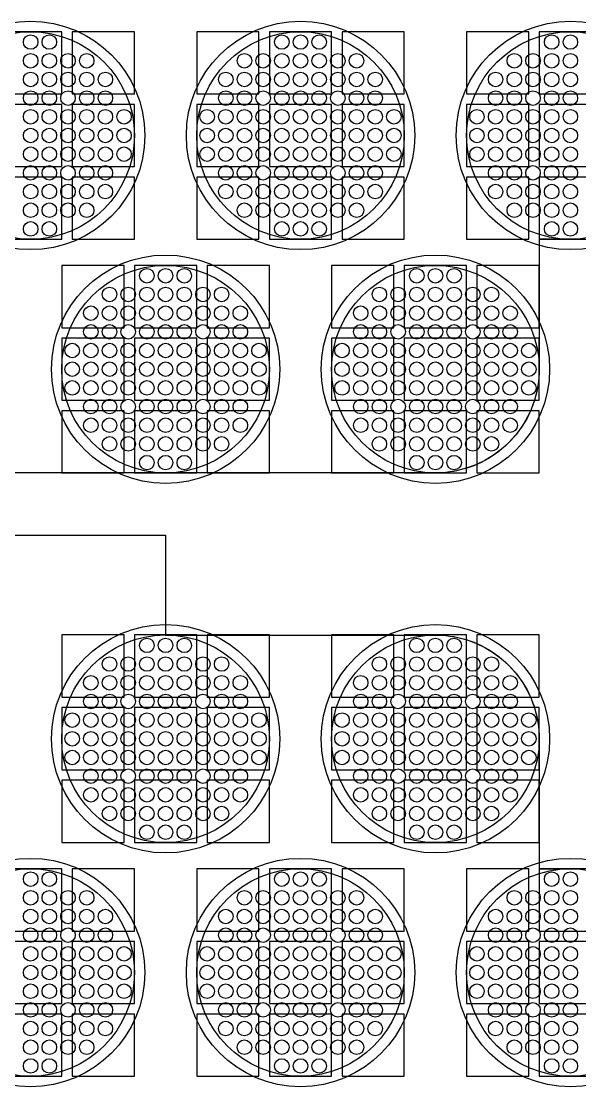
# Model space of a CAD drawing. Extents: x -49 to 54, y -38 to 38.
# Drawn here: x -14.3 to -11.61, y -26.13 to -21 of the extents above; entities that cross this region are included whole.
import ezdxf

# ---------------------------------------------------------------- set-up
doc = ezdxf.new("R2010")
doc.units = 0
for name, color, linetype in [('BACK_LAYER', 5, 'CONTINUOUS'), ('COND_LAYER_LOWER_ELECTRODE', 6, 'CONTINUOUS'), ('CONDUCTIVE_LAYER_BACK_LAYER', 2, 'CONTINUOUS'), ('EMITTER', 3, 'CONTINUOUS'), ('LOWER_ELECTRODE', 1, 'CONTINUOUS')]:
    doc.layers.add(name, color=color, linetype=linetype)

msp = doc.modelspace()

# ---------------------------------------------------------------- linework, layer by layer
at = {"layer": 'BACK_LAYER'}
for points in [[(-14.4046, -21.3479), (-14.1046, -21.3479), (-14.1046, -21.0479), (-14.4046, -21.0479)], [(-14.0546, -21.3479), (-13.7546, -21.3479), (-13.7546, -21.0479), (-14.0546, -21.0479)], [(-13.4546, -21.3479), (-13.1546, -21.3479), (-13.1546, -21.0479), (-13.4546, -21.0479)], [(-13.1046, -21.3479), (-12.8046, -21.3479), (-12.8046, -21.0479), (-13.1046, -21.0479)], [(-12.7546, -21.3479), (-12.4546, -21.3479), (-12.4546, -21.0479), (-12.7546, -21.0479)], [(-12.1546, -21.3479), (-11.8546, -21.3479), (-11.8546, -21.0479), (-12.1546, -21.0479)], [(-11.8046, -21.3479), (-11.5046, -21.3479), (-11.5046, -21.0479), (-11.8046, -21.0479)], [(-14.4046, -21.6979), (-14.1046, -21.6979), (-14.1046, -21.3979), (-14.4046, -21.3979)], [(-14.0546, -21.6979), (-13.7546, -21.6979), (-13.7546, -21.3979), (-14.0546, -21.3979)], [(-13.4546, -21.6979), (-13.1546, -21.6979), (-13.1546, -21.3979), (-13.4546, -21.3979)], [(-13.1046, -21.6979), (-12.8046, -21.6979), (-12.8046, -21.3979), (-13.1046, -21.3979)], [(-12.7546, -21.6979), (-12.4546, -21.6979), (-12.4546, -21.3979), (-12.7546, -21.3979)], [(-12.1546, -21.6979), (-11.8546, -21.6979), (-11.8546, -21.3979), (-12.1546, -21.3979)], [(-11.8046, -21.6979), (-11.5046, -21.6979), (-11.5046, -21.3979), (-11.8046, -21.3979)], [(-14.4046, -22.0479), (-14.1046, -22.0479), (-14.1046, -21.7479), (-14.4046, -21.7479)], [(-14.0546, -22.0479), (-13.7546, -22.0479), (-13.7546, -21.7479), (-14.0546, -21.7479)], [(-13.4546, -22.0479), (-13.1546, -22.0479), (-13.1546, -21.7479), (-13.4546, -21.7479)], [(-13.1046, -22.0479), (-12.8046, -22.0479), (-12.8046, -21.7479), (-13.1046, -21.7479)], [(-12.7546, -22.0479), (-12.4546, -22.0479), (-12.4546, -21.7479), (-12.7546, -21.7479)], [(-12.1546, -22.0479), (-11.8546, -22.0479), (-11.8546, -21.7479), (-12.1546, -21.7479)], [(-11.8046, -22.0479), (-11.5046, -22.0479), (-11.5046, -21.7479), (-11.8046, -21.7479)], [(-14.1046, -22.4737), (-13.8046, -22.4737), (-13.8046, -22.1737), (-14.1046, -22.1737)], [(-13.7546, -22.4737), (-13.4546, -22.4737), (-13.4546, -22.1737), (-13.7546, -22.1737)], [(-13.4046, -22.4737), (-13.1046, -22.4737), (-13.1046, -22.1737), (-13.4046, -22.1737)], [(-12.8046, -22.4737), (-12.5046, -22.4737), (-12.5046, -22.1737), (-12.8046, -22.1737)], [(-12.4546, -22.4737), (-12.1546, -22.4737), (-12.1546, -22.1737), (-12.4546, -22.1737)], [(-12.1046, -22.4737), (-11.8046, -22.4737), (-11.8046, -22.1737), (-12.1046, -22.1737)], [(-14.1046, -22.8237), (-13.8046, -22.8237), (-13.8046, -22.5237), (-14.1046, -22.5237)], [(-13.7546, -22.8237), (-13.4546, -22.8237), (-13.4546, -22.5237), (-13.7546, -22.5237)], [(-13.4046, -22.8237), (-13.1046, -22.8237), (-13.1046, -22.5237), (-13.4046, -22.5237)], [(-12.8046, -22.8237), (-12.5046, -22.8237), (-12.5046, -22.5237), (-12.8046, -22.5237)], [(-12.4546, -22.8237), (-12.1546, -22.8237), (-12.1546, -22.5237), (-12.4546, -22.5237)], [(-12.1046, -22.8237), (-11.8046, -22.8237), (-11.8046, -22.5237), (-12.1046, -22.5237)], [(-14.1046, -23.1737), (-13.8046, -23.1737), (-13.8046, -22.8737), (-14.1046, -22.8737)], [(-13.7546, -23.1737), (-13.4546, -23.1737), (-13.4546, -22.8737), (-13.7546, -22.8737)], [(-13.4046, -23.1737), (-13.1046, -23.1737), (-13.1046, -22.8737), (-13.4046, -22.8737)], [(-12.8046, -23.1737), (-12.5046, -23.1737), (-12.5046, -22.8737), (-12.8046, -22.8737)], [(-12.4546, -23.1737), (-12.1546, -23.1737), (-12.1546, -22.8737), (-12.4546, -22.8737)], [(-12.1046, -23.1737), (-11.8046, -23.1737), (-11.8046, -22.8737), (-12.1046, -22.8737)], [(-14.1046, -24.2541), (-13.8046, -24.2541), (-13.8046, -23.9541), (-14.1046, -23.9541)], [(-13.7546, -24.2541), (-13.4546, -24.2541), (-13.4546, -23.9541), (-13.7546, -23.9541)], [(-13.4046, -24.2541), (-13.1046, -24.2541), (-13.1046, -23.9541), (-13.4046, -23.9541)], [(-12.8046, -24.2541), (-12.5046, -24.2541), (-12.5046, -23.9541), (-12.8046, -23.9541)], [(-12.4546, -24.2541), (-12.1546, -24.2541), (-12.1546, -23.9541), (-12.4546, -23.9541)], [(-12.1046, -24.2541), (-11.8046, -24.2541), (-11.8046, -23.9541), (-12.1046, -23.9541)], [(-14.1046, -24.6041), (-13.8046, -24.6041), (-13.8046, -24.3041), (-14.1046, -24.3041)], [(-13.7546, -24.6041), (-13.4546, -24.6041), (-13.4546, -24.3041), (-13.7546, -24.3041)], [(-13.4046, -24.6041), (-13.1046, -24.6041), (-13.1046, -24.3041), (-13.4046, -24.3041)], [(-12.8046, -24.6041), (-12.5046, -24.6041), (-12.5046, -24.3041), (-12.8046, -24.3041)], [(-12.4546, -24.6041), (-12.1546, -24.6041), (-12.1546, -24.3041), (-12.4546, -24.3041)], [(-12.1046, -24.6041), (-11.8046, -24.6041), (-11.8046, -24.3041), (-12.1046, -24.3041)], [(-14.1046, -24.9541), (-13.8046, -24.9541), (-13.8046, -24.6541), (-14.1046, -24.6541)], [(-13.7546, -24.9541), (-13.4546, -24.9541), (-13.4546, -24.6541), (-13.7546, -24.6541)], [(-13.4046, -24.9541), (-13.1046, -24.9541), (-13.1046, -24.6541), (-13.4046, -24.6541)], [(-12.8046, -24.9541), (-12.5046, -24.9541), (-12.5046, -24.6541), (-12.8046, -24.6541)], [(-12.4546, -24.9541), (-12.1546, -24.9541), (-12.1546, -24.6541), (-12.4546, -24.6541)], [(-12.1046, -24.9541), (-11.8046, -24.9541), (-11.8046, -24.6541), (-12.1046, -24.6541)], [(-14.4046, -25.38), (-14.1046, -25.38), (-14.1046, -25.08), (-14.4046, -25.08)], [(-14.0546, -25.38), (-13.7546, -25.38), (-13.7546, -25.08), (-14.0546, -25.08)], [(-13.4546, -25.38), (-13.1546, -25.38), (-13.1546, -25.08), (-13.4546, -25.08)], [(-13.1046, -25.38), (-12.8046, -25.38), (-12.8046, -25.08), (-13.1046, -25.08)], [(-12.7546, -25.38), (-12.4546, -25.38), (-12.4546, -25.08), (-12.7546, -25.08)], [(-12.1546, -25.38), (-11.8546, -25.38), (-11.8546, -25.08), (-12.1546, -25.08)], [(-11.8046, -25.38), (-11.5046, -25.38), (-11.5046, -25.08), (-11.8046, -25.08)], [(-14.4046, -25.73), (-14.1046, -25.73), (-14.1046, -25.43), (-14.4046, -25.43)], [(-14.0546, -25.73), (-13.7546, -25.73), (-13.7546, -25.43), (-14.0546, -25.43)], [(-13.4546, -25.73), (-13.1546, -25.73), (-13.1546, -25.43), (-13.4546, -25.43)], [(-13.1046, -25.73), (-12.8046, -25.73), (-12.8046, -25.43), (-13.1046, -25.43)], [(-12.7546, -25.73), (-12.4546, -25.73), (-12.4546, -25.43), (-12.7546, -25.43)], [(-12.1546, -25.73), (-11.8546, -25.73), (-11.8546, -25.43), (-12.1546, -25.43)], [(-11.8046, -25.73), (-11.5046, -25.73), (-11.5046, -25.43), (-11.8046, -25.43)], [(-14.4046, -26.08), (-14.1046, -26.08), (-14.1046, -25.78), (-14.4046, -25.78)], [(-14.0546, -26.08), (-13.7546, -26.08), (-13.7546, -25.78), (-14.0546, -25.78)], [(-13.4546, -26.08), (-13.1546, -26.08), (-13.1546, -25.78), (-13.4546, -25.78)], [(-13.1046, -26.08), (-12.8046, -26.08), (-12.8046, -25.78), (-13.1046, -25.78)], [(-12.7546, -26.08), (-12.4546, -26.08), (-12.4546, -25.78), (-12.7546, -25.78)], [(-12.1546, -26.08), (-11.8546, -26.08), (-11.8546, -25.78), (-12.1546, -25.78)], [(-11.8046, -26.08), (-11.5046, -26.08), (-11.5046, -25.78), (-11.8046, -25.78)]]:
    msp.add_lwpolyline(points, close=True, dxfattribs=at)
at = {"layer": 'COND_LAYER_LOWER_ELECTRODE'}
for centre in [(-14.2546, -21.5479), (-12.9546, -21.5479), (-11.6546, -21.5479), (-13.6046, -22.6737), (-12.3046, -22.6737), (-13.6046, -24.4541), (-12.3046, -24.4541), (-14.2546, -25.58), (-12.9546, -25.58), (-11.6546, -25.58)]:
    msp.add_circle(centre, 0.55, dxfattribs=at)
at = {"layer": 'CONDUCTIVE_LAYER_BACK_LAYER'}
for points in [[(-11.605, -22.0454), (-11.6248, -22.047), (-11.6447, -22.0478), (-11.8046, -22.0478), (-11.8046, -22.6737), (-11.805, -22.6936), (-11.8062, -22.7135), (-11.8082, -22.7333), (-11.811, -22.7529), (-11.8145, -22.7725), (-11.8188, -22.7919), (-11.8239, -22.8111), (-11.8297, -22.8301), (-11.8363, -22.8489), (-11.8437, -22.8674), (-11.8517, -22.8856), (-11.8605, -22.9034), (-11.87, -22.9209), (-11.8802, -22.938), (-11.891, -22.9546), (-11.9025, -22.9708), (-11.9146, -22.9866), (-11.9274, -23.0019), (-11.9407, -23.0166), (-11.9546, -23.0308), (-11.9691, -23.0444), (-11.9841, -23.0575), (-11.9996, -23.0699), (-12.0156, -23.0817), (-12.032, -23.0929), (-12.0489, -23.1034), (-12.0662, -23.1132), (-12.0839, -23.1224), (-12.1019, -23.1308), (-12.1202, -23.1385), (-12.1388, -23.1455), (-12.1577, -23.1517), (-12.1768, -23.1571), (-12.1962, -23.1618), (-12.2156, -23.1658), (-12.2353, -23.1689), (-12.255, -23.1713), (-12.2748, -23.1729), (-12.2947, -23.1736), (-14.9146, -23.1736)], [(-15.3616, -23.4738), (-13.6046, -23.4738), (-13.6046, -23.9542), (-12.2947, -23.9542), (-12.2748, -23.955), (-12.255, -23.9566), (-12.2353, -23.959), (-12.2156, -23.9621), (-12.1962, -23.966), (-12.1768, -23.9707), (-12.1577, -23.9762), (-12.1388, -23.9824), (-12.1202, -23.9894), (-12.1019, -23.9971), (-12.0839, -24.0055), (-12.0662, -24.0146), (-12.0489, -24.0245), (-12.032, -24.035), (-12.0156, -24.0461), (-11.9996, -24.058), (-11.9841, -24.0704), (-11.9691, -24.0834), (-11.9546, -24.0971), (-11.9407, -24.1113), (-11.9274, -24.126), (-11.9146, -24.1413), (-11.9025, -24.157), (-11.891, -24.1733), (-11.8802, -24.1899), (-11.87, -24.207), (-11.8605, -24.2245), (-11.8517, -24.2423), (-11.8437, -24.2605), (-11.8363, -24.279), (-11.8297, -24.2977), (-11.8239, -24.3167), (-11.8188, -24.336), (-11.8145, -24.3554), (-11.811, -24.3749), (-11.8082, -24.3946), (-11.8062, -24.4144), (-11.805, -24.4343), (-11.8046, -24.4541), (-11.8046, -25.0801), (-11.6447, -25.0801), (-11.6248, -25.0809), (-11.605, -25.0824)]]:
    msp.add_lwpolyline(points, dxfattribs=at)
at = {"layer": 'EMITTER'}
for centre in [(-14.2546, -21.5479), (-12.9546, -21.5479), (-11.6546, -21.5479), (-13.6046, -22.6737), (-12.3046, -22.6737), (-13.6046, -24.4541), (-12.3046, -24.4541), (-14.2546, -25.58), (-12.9546, -25.58), (-11.6546, -25.58)]:
    msp.add_circle(centre, 0.5, dxfattribs=at)
at = {"layer": 'LOWER_ELECTRODE'}
for centre in [(-14.2546, -21.0979), (-14.1646, -21.0979), (-13.0446, -21.0979), (-12.9546, -21.0979), (-12.8646, -21.0979), (-11.7446, -21.0979), (-11.6546, -21.0979), (-14.2546, -21.1879), (-14.1646, -21.1879), (-14.0746, -21.1879), (-13.9846, -21.1879), (-13.2246, -21.1879), (-13.1346, -21.1879), (-13.0446, -21.1879), (-12.9546, -21.1879), (-12.8646, -21.1879), (-12.7746, -21.1879), (-12.6846, -21.1879), (-11.9246, -21.1879), (-11.8346, -21.1879), (-11.7446, -21.1879), (-11.6546, -21.1879), (-14.2546, -21.2779), (-14.1646, -21.2779), (-14.0746, -21.2779), (-13.9846, -21.2779), (-13.8946, -21.2779), (-13.3146, -21.2779), (-13.2246, -21.2779), (-13.1346, -21.2779), (-13.0446, -21.2779), (-12.9546, -21.2779), (-12.8646, -21.2779), (-12.7746, -21.2779), (-12.6846, -21.2779), (-12.5946, -21.2779), (-12.0146, -21.2779), (-11.9246, -21.2779), (-11.8346, -21.2779), (-11.7446, -21.2779), (-11.6546, -21.2779), (-14.2546, -21.3679), (-14.1646, -21.3679), (-14.0746, -21.3679), (-13.9846, -21.3679), (-13.8946, -21.3679), (-13.3146, -21.3679), (-13.2246, -21.3679), (-13.1346, -21.3679), (-13.0446, -21.3679), (-12.9546, -21.3679), (-12.8646, -21.3679), (-12.7746, -21.3679), (-12.6846, -21.3679), (-12.5946, -21.3679), (-12.0146, -21.3679), (-11.9246, -21.3679), (-11.8346, -21.3679), (-11.7446, -21.3679), (-11.6546, -21.3679), (-14.2546, -21.4579), (-14.1646, -21.4579), (-14.0746, -21.4579), (-13.9846, -21.4579), (-13.8946, -21.4579), (-13.8046, -21.4579), (-13.4046, -21.4579), (-13.3146, -21.4579), (-13.2246, -21.4579), (-13.1346, -21.4579), (-13.0446, -21.4579), (-12.9546, -21.4579), (-12.8646, -21.4579), (-12.7746, -21.4579), (-12.6846, -21.4579), (-12.5946, -21.4579), (-12.5046, -21.4579), (-12.1046, -21.4579), (-12.0146, -21.4579), (-11.9246, -21.4579), (-11.8346, -21.4579), (-11.7446, -21.4579), (-11.6546, -21.4579), (-14.2546, -21.5479), (-14.1646, -21.5479), (-14.0746, -21.5479), (-13.9846, -21.5479), (-13.8946, -21.5479), (-13.8046, -21.5479), (-13.4046, -21.5479), (-13.3146, -21.5479), (-13.2246, -21.5479), (-13.1346, -21.5479), (-13.0446, -21.5479), (-12.9546, -21.5479), (-12.8646, -21.5479), (-12.7746, -21.5479), (-12.6846, -21.5479), (-12.5946, -21.5479), (-12.5046, -21.5479), (-12.1046, -21.5479), (-12.0146, -21.5479), (-11.9246, -21.5479), (-11.8346, -21.5479), (-11.7446, -21.5479), (-11.6546, -21.5479), (-14.2546, -21.6379), (-14.1646, -21.6379), (-14.0746, -21.6379), (-13.9846, -21.6379), (-13.8946, -21.6379), (-13.8046, -21.6379), (-13.4046, -21.6379), (-13.3146, -21.6379), (-13.2246, -21.6379), (-13.1346, -21.6379), (-13.0446, -21.6379), (-12.9546, -21.6379), (-12.8646, -21.6379), (-12.7746, -21.6379), (-12.6846, -21.6379), (-12.5946, -21.6379), (-12.5046, -21.6379), (-12.1046, -21.6379), (-12.0146, -21.6379), (-11.9246, -21.6379), (-11.8346, -21.6379), (-11.7446, -21.6379), (-11.6546, -21.6379), (-14.2546, -21.7279), (-14.1646, -21.7279), (-14.0746, -21.7279), (-13.9846, -21.7279), (-13.8946, -21.7279), (-13.3146, -21.7279), (-13.2246, -21.7279), (-13.1346, -21.7279), (-13.0446, -21.7279), (-12.9546, -21.7279), (-12.8646, -21.7279), (-12.7746, -21.7279), (-12.6846, -21.7279), (-12.5946, -21.7279), (-12.0146, -21.7279), (-11.9246, -21.7279), (-11.8346, -21.7279), (-11.7446, -21.7279), (-11.6546, -21.7279), (-14.2546, -21.8179), (-14.1646, -21.8179), (-14.0746, -21.8179), (-13.9846, -21.8179), (-13.8946, -21.8179), (-13.3146, -21.8179), (-13.2246, -21.8179), (-13.1346, -21.8179), (-13.0446, -21.8179), (-12.9546, -21.8179), (-12.8646, -21.8179), (-12.7746, -21.8179), (-12.6846, -21.8179), (-12.5946, -21.8179), (-12.0146, -21.8179), (-11.9246, -21.8179), (-11.8346, -21.8179), (-11.7446, -21.8179), (-11.6546, -21.8179), (-14.2546, -21.9079), (-14.1646, -21.9079), (-14.0746, -21.9079), (-13.9846, -21.9079), (-13.2246, -21.9079), (-13.1346, -21.9079), (-13.0446, -21.9079), (-12.9546, -21.9079), (-12.8646, -21.9079), (-12.7746, -21.9079), (-12.6846, -21.9079), (-11.9246, -21.9079), (-11.8346, -21.9079), (-11.7446, -21.9079), (-11.6546, -21.9079), (-14.2546, -21.9979), (-14.1646, -21.9979), (-13.0446, -21.9979), (-12.9546, -21.9979), (-12.8646, -21.9979), (-11.7446, -21.9979), (-11.6546, -21.9979), (-13.6946, -22.2237), (-13.6046, -22.2237), (-13.5146, -22.2237), (-12.3946, -22.2237), (-12.3046, -22.2237), (-12.2146, -22.2237), (-13.8746, -22.3137), (-13.7846, -22.3137), (-13.6946, -22.3137), (-13.6046, -22.3137), (-13.5146, -22.3137), (-13.4246, -22.3137), (-13.3346, -22.3137), (-12.5746, -22.3137), (-12.4846, -22.3137), (-12.3946, -22.3137), (-12.3046, -22.3137), (-12.2146, -22.3137), (-12.1246, -22.3137), (-12.0346, -22.3137), (-13.9646, -22.4037), (-13.8746, -22.4037), (-13.7846, -22.4037), (-13.6946, -22.4037), (-13.6046, -22.4037), (-13.5146, -22.4037), (-13.4246, -22.4037), (-13.3346, -22.4037), (-13.2446, -22.4037), (-12.6646, -22.4037), (-12.5746, -22.4037), (-12.4846, -22.4037), (-12.3946, -22.4037), (-12.3046, -22.4037), (-12.2146, -22.4037), (-12.1246, -22.4037), (-12.0346, -22.4037), (-11.9446, -22.4037), (-13.9646, -22.4937), (-13.8746, -22.4937), (-13.7846, -22.4937), (-13.6946, -22.4937), (-13.6046, -22.4937), (-13.5146, -22.4937), (-13.4246, -22.4937), (-13.3346, -22.4937), (-13.2446, -22.4937), (-12.6646, -22.4937), (-12.5746, -22.4937), (-12.4846, -22.4937), (-12.3946, -22.4937), (-12.3046, -22.4937), (-12.2146, -22.4937), (-12.1246, -22.4937), (-12.0346, -22.4937), (-11.9446, -22.4937), (-14.0546, -22.5837), (-13.9646, -22.5837), (-13.8746, -22.5837), (-13.7846, -22.5837), (-13.6946, -22.5837), (-13.6046, -22.5837), (-13.5146, -22.5837), (-13.4246, -22.5837), (-13.3346, -22.5837), (-13.2446, -22.5837), (-13.1546, -22.5837), (-12.7546, -22.5837), (-12.6646, -22.5837), (-12.5746, -22.5837), (-12.4846, -22.5837), (-12.3946, -22.5837), (-12.3046, -22.5837), (-12.2146, -22.5837), (-12.1246, -22.5837), (-12.0346, -22.5837), (-11.9446, -22.5837), (-11.8546, -22.5837), (-14.0546, -22.6737), (-13.9646, -22.6737), (-13.8746, -22.6737), (-13.7846, -22.6737), (-13.6946, -22.6737), (-13.6046, -22.6737), (-13.5146, -22.6737), (-13.4246, -22.6737), (-13.3346, -22.6737), (-13.2446, -22.6737), (-13.1546, -22.6737), (-12.7546, -22.6737), (-12.6646, -22.6737), (-12.5746, -22.6737), (-12.4846, -22.6737), (-12.3946, -22.6737), (-12.3046, -22.6737), (-12.2146, -22.6737), (-12.1246, -22.6737), (-12.0346, -22.6737), (-11.9446, -22.6737), (-11.8546, -22.6737), (-14.0546, -22.7637), (-13.9646, -22.7637), (-13.8746, -22.7637), (-13.7846, -22.7637), (-13.6946, -22.7637), (-13.6046, -22.7637), (-13.5146, -22.7637), (-13.4246, -22.7637), (-13.3346, -22.7637), (-13.2446, -22.7637), (-13.1546, -22.7637), (-12.7546, -22.7637), (-12.6646, -22.7637), (-12.5746, -22.7637), (-12.4846, -22.7637), (-12.3946, -22.7637), (-12.3046, -22.7637), (-12.2146, -22.7637), (-12.1246, -22.7637), (-12.0346, -22.7637), (-11.9446, -22.7637), (-11.8546, -22.7637), (-13.9646, -22.8537), (-13.8746, -22.8537), (-13.7846, -22.8537), (-13.6946, -22.8537), (-13.6046, -22.8537), (-13.5146, -22.8537), (-13.4246, -22.8537), (-13.3346, -22.8537), (-13.2446, -22.8537), (-12.6646, -22.8537), (-12.5746, -22.8537), (-12.4846, -22.8537), (-12.3946, -22.8537), (-12.3046, -22.8537), (-12.2146, -22.8537), (-12.1246, -22.8537), (-12.0346, -22.8537), (-11.9446, -22.8537), (-13.9646, -22.9437), (-13.8746, -22.9437), (-13.7846, -22.9437), (-13.6946, -22.9437), (-13.6046, -22.9437), (-13.5146, -22.9437), (-13.4246, -22.9437), (-13.3346, -22.9437), (-13.2446, -22.9437), (-12.6646, -22.9437), (-12.5746, -22.9437), (-12.4846, -22.9437), (-12.3946, -22.9437), (-12.3046, -22.9437), (-12.2146, -22.9437), (-12.1246, -22.9437), (-12.0346, -22.9437), (-11.9446, -22.9437), (-13.8746, -23.0337), (-13.7846, -23.0337), (-13.6946, -23.0337), (-13.6046, -23.0337), (-13.5146, -23.0337), (-13.4246, -23.0337), (-13.3346, -23.0337), (-12.5746, -23.0337), (-12.4846, -23.0337), (-12.3946, -23.0337), (-12.3046, -23.0337), (-12.2146, -23.0337), (-12.1246, -23.0337), (-12.0346, -23.0337), (-13.6946, -23.1237), (-13.6046, -23.1237), (-13.5146, -23.1237), (-12.3946, -23.1237), (-12.3046, -23.1237), (-12.2146, -23.1237), (-13.6946, -24.0041), (-13.6046, -24.0041), (-13.5146, -24.0041), (-12.3946, -24.0041), (-12.3046, -24.0041), (-12.2146, -24.0041), (-13.8746, -24.0941), (-13.7846, -24.0941), (-13.6946, -24.0941), (-13.6046, -24.0941), (-13.5146, -24.0941), (-13.4246, -24.0941), (-13.3346, -24.0941), (-12.5746, -24.0941), (-12.4846, -24.0941), (-12.3946, -24.0941), (-12.3046, -24.0941), (-12.2146, -24.0941), (-12.1246, -24.0941), (-12.0346, -24.0941), (-13.9646, -24.1841), (-13.8746, -24.1841), (-13.7846, -24.1841), (-13.6946, -24.1841), (-13.6046, -24.1841), (-13.5146, -24.1841), (-13.4246, -24.1841), (-13.3346, -24.1841), (-13.2446, -24.1841), (-12.6646, -24.1841), (-12.5746, -24.1841), (-12.4846, -24.1841), (-12.3946, -24.1841), (-12.3046, -24.1841), (-12.2146, -24.1841), (-12.1246, -24.1841), (-12.0346, -24.1841), (-11.9446, -24.1841), (-13.9646, -24.2741), (-13.8746, -24.2741), (-13.7846, -24.2741), (-13.6946, -24.2741), (-13.6046, -24.2741), (-13.5146, -24.2741), (-13.4246, -24.2741), (-13.3346, -24.2741), (-13.2446, -24.2741), (-12.6646, -24.2741), (-12.5746, -24.2741), (-12.4846, -24.2741), (-12.3946, -24.2741), (-12.3046, -24.2741), (-12.2146, -24.2741), (-12.1246, -24.2741), (-12.0346, -24.2741), (-11.9446, -24.2741), (-14.0546, -24.3641), (-13.9646, -24.3641), (-13.8746, -24.3641), (-13.7846, -24.3641), (-13.6946, -24.3641), (-13.6046, -24.3641), (-13.5146, -24.3641), (-13.4246, -24.3641), (-13.3346, -24.3641), (-13.2446, -24.3641), (-13.1546, -24.3641), (-12.7546, -24.3641), (-12.6646, -24.3641), (-12.5746, -24.3641), (-12.4846, -24.3641), (-12.3946, -24.3641), (-12.3046, -24.3641), (-12.2146, -24.3641), (-12.1246, -24.3641), (-12.0346, -24.3641), (-11.9446, -24.3641), (-11.8546, -24.3641), (-14.0546, -24.4541), (-13.9646, -24.4541), (-13.8746, -24.4541), (-13.7846, -24.4541), (-13.6946, -24.4541), (-13.6046, -24.4541), (-13.5146, -24.4541), (-13.4246, -24.4541), (-13.3346, -24.4541), (-13.2446, -24.4541), (-13.1546, -24.4541), (-12.7546, -24.4541), (-12.6646, -24.4541), (-12.5746, -24.4541), (-12.4846, -24.4541), (-12.3946, -24.4541), (-12.3046, -24.4541), (-12.2146, -24.4541), (-12.1246, -24.4541), (-12.0346, -24.4541), (-11.9446, -24.4541), (-11.8546, -24.4541), (-14.0546, -24.5441), (-13.9646, -24.5441), (-13.8746, -24.5441), (-13.7846, -24.5441), (-13.6946, -24.5441), (-13.6046, -24.5441), (-13.5146, -24.5441), (-13.4246, -24.5441), (-13.3346, -24.5441), (-13.2446, -24.5441), (-13.1546, -24.5441), (-12.7546, -24.5441), (-12.6646, -24.5441), (-12.5746, -24.5441), (-12.4846, -24.5441), (-12.3946, -24.5441), (-12.3046, -24.5441), (-12.2146, -24.5441), (-12.1246, -24.5441), (-12.0346, -24.5441), (-11.9446, -24.5441), (-11.8546, -24.5441), (-13.9646, -24.6341), (-13.8746, -24.6341), (-13.7846, -24.6341), (-13.6946, -24.6341), (-13.6046, -24.6341), (-13.5146, -24.6341), (-13.4246, -24.6341), (-13.3346, -24.6341), (-13.2446, -24.6341), (-12.6646, -24.6341), (-12.5746, -24.6341), (-12.4846, -24.6341), (-12.3946, -24.6341), (-12.3046, -24.6341), (-12.2146, -24.6341), (-12.1246, -24.6341), (-12.0346, -24.6341), (-11.9446, -24.6341), (-13.9646, -24.7241), (-13.8746, -24.7241), (-13.7846, -24.7241), (-13.6946, -24.7241), (-13.6046, -24.7241), (-13.5146, -24.7241), (-13.4246, -24.7241), (-13.3346, -24.7241), (-13.2446, -24.7241), (-12.6646, -24.7241), (-12.5746, -24.7241), (-12.4846, -24.7241), (-12.3946, -24.7241), (-12.3046, -24.7241), (-12.2146, -24.7241), (-12.1246, -24.7241), (-12.0346, -24.7241), (-11.9446, -24.7241), (-13.8746, -24.8141), (-13.7846, -24.8141), (-13.6946, -24.8141), (-13.6046, -24.8141), (-13.5146, -24.8141), (-13.4246, -24.8141), (-13.3346, -24.8141), (-12.5746, -24.8141), (-12.4846, -24.8141), (-12.3946, -24.8141), (-12.3046, -24.8141), (-12.2146, -24.8141), (-12.1246, -24.8141), (-12.0346, -24.8141), (-13.6946, -24.9041), (-13.6046, -24.9041), (-13.5146, -24.9041), (-12.3946, -24.9041), (-12.3046, -24.9041), (-12.2146, -24.9041), (-14.2546, -25.13), (-14.1646, -25.13), (-13.0446, -25.13), (-12.9546, -25.13), (-12.8646, -25.13), (-11.7446, -25.13), (-11.6546, -25.13), (-14.2546, -25.22), (-14.1646, -25.22), (-14.0746, -25.22), (-13.9846, -25.22), (-13.2246, -25.22), (-13.1346, -25.22), (-13.0446, -25.22), (-12.9546, -25.22), (-12.8646, -25.22), (-12.7746, -25.22), (-12.6846, -25.22), (-11.9246, -25.22), (-11.8346, -25.22), (-11.7446, -25.22), (-11.6546, -25.22), (-14.2546, -25.31), (-14.1646, -25.31), (-14.0746, -25.31), (-13.9846, -25.31), (-13.8946, -25.31), (-13.3146, -25.31), (-13.2246, -25.31), (-13.1346, -25.31), (-13.0446, -25.31), (-12.9546, -25.31), (-12.8646, -25.31), (-12.7746, -25.31), (-12.6846, -25.31), (-12.5946, -25.31), (-12.0146, -25.31), (-11.9246, -25.31), (-11.8346, -25.31), (-11.7446, -25.31), (-11.6546, -25.31), (-14.2546, -25.4), (-14.1646, -25.4), (-14.0746, -25.4), (-13.9846, -25.4), (-13.8946, -25.4), (-13.3146, -25.4), (-13.2246, -25.4), (-13.1346, -25.4), (-13.0446, -25.4), (-12.9546, -25.4), (-12.8646, -25.4), (-12.7746, -25.4), (-12.6846, -25.4), (-12.5946, -25.4), (-12.0146, -25.4), (-11.9246, -25.4), (-11.8346, -25.4), (-11.7446, -25.4), (-11.6546, -25.4), (-14.2546, -25.49), (-14.1646, -25.49), (-14.0746, -25.49), (-13.9846, -25.49), (-13.8946, -25.49), (-13.8046, -25.49), (-13.4046, -25.49), (-13.3146, -25.49), (-13.2246, -25.49), (-13.1346, -25.49), (-13.0446, -25.49), (-12.9546, -25.49), (-12.8646, -25.49), (-12.7746, -25.49), (-12.6846, -25.49), (-12.5946, -25.49), (-12.5046, -25.49), (-12.1046, -25.49), (-12.0146, -25.49), (-11.9246, -25.49), (-11.8346, -25.49), (-11.7446, -25.49), (-11.6546, -25.49), (-14.2546, -25.58), (-14.1646, -25.58), (-14.0746, -25.58), (-13.9846, -25.58), (-13.8946, -25.58), (-13.8046, -25.58), (-13.4046, -25.58), (-13.3146, -25.58), (-13.2246, -25.58), (-13.1346, -25.58), (-13.0446, -25.58), (-12.9546, -25.58), (-12.8646, -25.58), (-12.7746, -25.58), (-12.6846, -25.58), (-12.5946, -25.58), (-12.5046, -25.58), (-12.1046, -25.58), (-12.0146, -25.58), (-11.9246, -25.58), (-11.8346, -25.58), (-11.7446, -25.58), (-11.6546, -25.58), (-14.2546, -25.67), (-14.1646, -25.67), (-14.0746, -25.67), (-13.9846, -25.67), (-13.8946, -25.67), (-13.8046, -25.67), (-13.4046, -25.67), (-13.3146, -25.67), (-13.2246, -25.67), (-13.1346, -25.67), (-13.0446, -25.67), (-12.9546, -25.67), (-12.8646, -25.67), (-12.7746, -25.67), (-12.6846, -25.67), (-12.5946, -25.67), (-12.5046, -25.67), (-12.1046, -25.67), (-12.0146, -25.67), (-11.9246, -25.67), (-11.8346, -25.67), (-11.7446, -25.67), (-11.6546, -25.67), (-14.2546, -25.76), (-14.1646, -25.76), (-14.0746, -25.76), (-13.9846, -25.76), (-13.8946, -25.76), (-13.3146, -25.76), (-13.2246, -25.76), (-13.1346, -25.76), (-13.0446, -25.76), (-12.9546, -25.76), (-12.8646, -25.76), (-12.7746, -25.76), (-12.6846, -25.76), (-12.5946, -25.76), (-12.0146, -25.76), (-11.9246, -25.76), (-11.8346, -25.76), (-11.7446, -25.76), (-11.6546, -25.76), (-14.2546, -25.85), (-14.1646, -25.85), (-14.0746, -25.85), (-13.9846, -25.85), (-13.8946, -25.85), (-13.3146, -25.85), (-13.2246, -25.85), (-13.1346, -25.85), (-13.0446, -25.85), (-12.9546, -25.85), (-12.8646, -25.85), (-12.7746, -25.85), (-12.6846, -25.85), (-12.5946, -25.85), (-12.0146, -25.85), (-11.9246, -25.85), (-11.8346, -25.85), (-11.7446, -25.85), (-11.6546, -25.85), (-14.2546, -25.94), (-14.1646, -25.94), (-14.0746, -25.94), (-13.9846, -25.94), (-13.2246, -25.94), (-13.1346, -25.94), (-13.0446, -25.94), (-12.9546, -25.94), (-12.8646, -25.94), (-12.7746, -25.94), (-12.6846, -25.94), (-11.9246, -25.94), (-11.8346, -25.94), (-11.7446, -25.94), (-11.6546, -25.94), (-14.2546, -26.03), (-14.1646, -26.03), (-13.0446, -26.03), (-12.9546, -26.03), (-12.8646, -26.03), (-11.7446, -26.03), (-11.6546, -26.03)]:
    msp.add_circle(centre, 0.035, dxfattribs=at)

doc.saveas('drawing.dxf')
